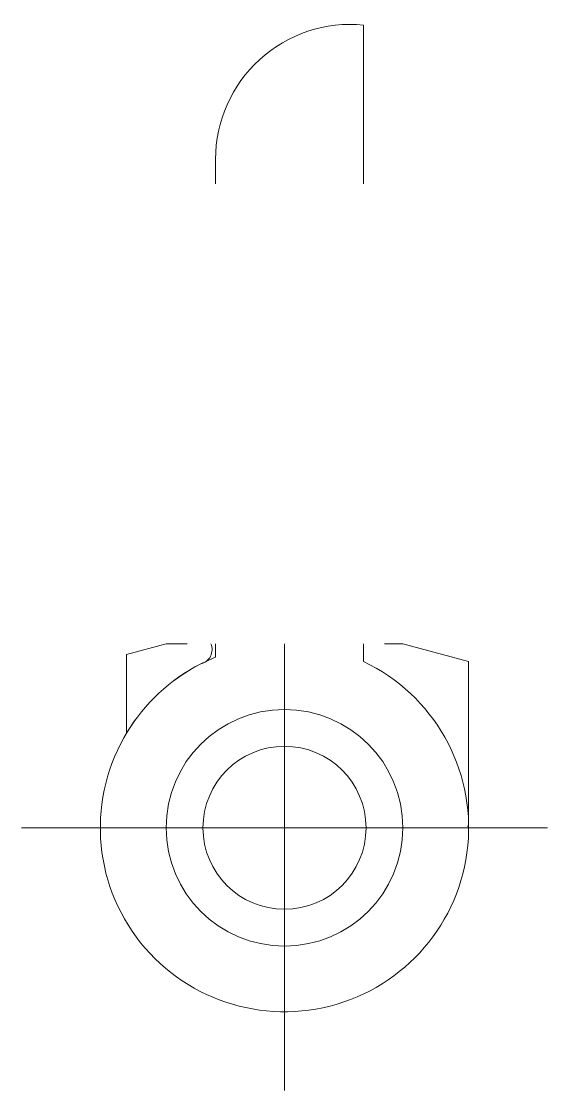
# Model space of a CAD drawing. Header units: metres. Extents: x -10 to 10, y -17 to 23.7.
import ezdxf

# ---------------------------------------------------------------- set-up
doc = ezdxf.new("R2010")
doc.units = ezdxf.units.M
doc.layers.add('A-DETL-GENF', color=92, linetype='Continuous', lineweight=18)

# ---------------------------------------------------------------- blocks, each defined once
blk = doc.blocks.new('31 Solarlux s_01 - 31Solarlux s_01-V29-00_0 Basismaterialen')
at = {"layer": 'A-DETL-GENF'}
for p, q in [((3, 17.5), (3, 23.542)), ((-2.62, 18.435), (-2.62, 17.5)), ((-4.5, 0), (-6, -0.402)), ((-3.7, 0), (-4.5, 0)), ((-2.62, 0), (-2.62, -0.509)), ((3, -0.675), (3, 0)), ((4.5, 0), (3.8, 0)), ((-6, -0.402), (-6, -3.394)), ((0, 0), (0, -17)), ((7, -0.67), (4.5, 0)), ((7, -7), (7, -0.67)), ((10, -7), (-10, -7)), ((6.95, -6.926), (7, -7))]:
    blk.add_line(p, q, dxfattribs=at)
for centre, radius, start, end in [((2.51, 18.435), 5.13, 84.5177, 180), ((-3.31, -0.224), 0.557, 282.8181, 23.7248), ((0, -7), 7, 143.9905, 64.6231), ((0, -7), 7, 117.0775, 148.9973), ((0, -7), 7, 116.08, 126.8664), ((0, -7), 7, 111.9786, 114.9937), ((0, -7), 4.5, 0, 180), ((0, -7), 3.1, 0, 180), ((0, -7), 4.5, 180, 0), ((0, -7), 3.1, 180, 0)]:
    blk.add_arc(centre, radius, start, end, dxfattribs=at)

msp = doc.modelspace()

# ---------------------------------------------------------------- block references
msp.add_blockref('31 Solarlux s_01 - 31Solarlux s_01-V29-00_0 Basismaterialen', (0, 0))

doc.saveas('drawing.dxf')
